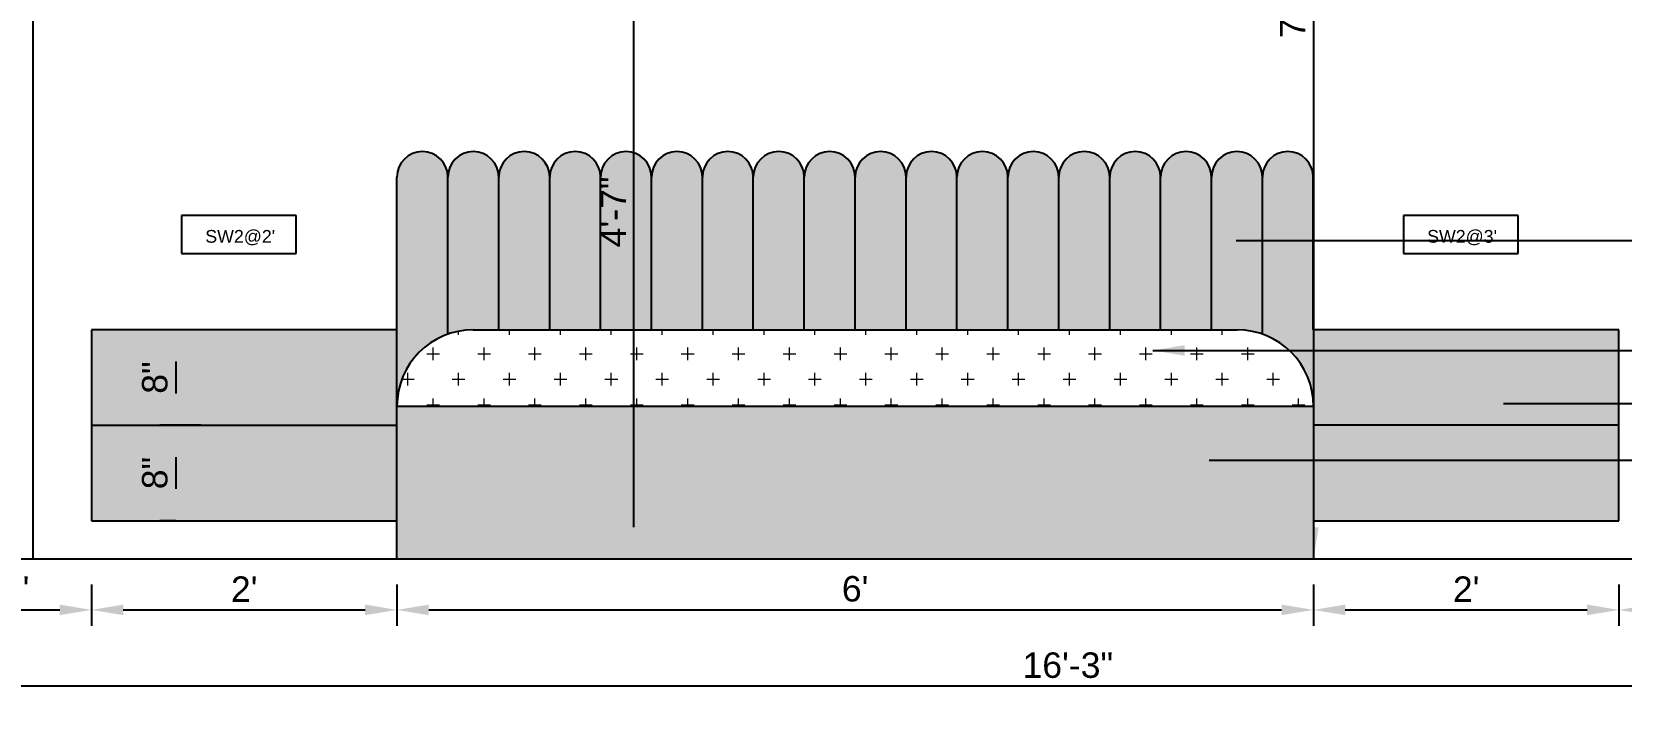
# Model space of a CAD drawing. Header units: inches. Extents: x 213 to 17763, y -4830 to 1802.
# Drawn here: x 6149.6 to 6274.5, y 915.1 to 967.8 of the extents above; entities that cross this region are included whole.
import ezdxf

# ---------------------------------------------------------------- set-up
doc = ezdxf.new("R2010")
doc.units = ezdxf.units.IN
doc.header["$MEASUREMENT"] = 0
doc.linetypes.add('ACAD_ISO02W100', pattern=[15, 12, -3])
doc.linetypes.add('AUDIT_D_060311083008-3', pattern=[0])
doc.layers.add('.', color=30, linetype='Continuous')
doc.layers.add('PDF3_Text', color=1, linetype='Continuous')
doc.styles.add('PDF Arial', font='arial.ttf')
doc.styles.get("Standard").update_dxf_attribs({"font": 'arial.ttf'})
doc.dimstyles.new('ISO-25', dxfattribs={"dimtxt": 4.5, "dimasz": 2.5, "dimexe": 1.25, "dimexo": 0.625, "dimtad": 1, "dimdec": 0, "dimlunit": 4, "dimtxsty": 'Standard', "dimcen": 2.5, "dimadec": 0, "dimazin": 0, "dimtfac": 1, "dimtdec": 0, "dimtmove": 0, "dimatfit": 3, "dimfxl": 1, "dimarcsym": 0})

# ---------------------------------------------------------------- blocks, each defined once
blk = doc.blocks.new('*D416')
at = {"color": 0, "linetype": 'ACAD_ISO02W100', "lineweight": -2, "transparency": 16777216}
for p, q in [((6133.47, 918.37), (6133.47, 915.12)), ((6328.47, 918.37), (6328.47, 915.12))]:
    blk.add_line(p, q, dxfattribs=at)
at = {"color": 0, "linetype": 'AUDIT_D_060311083008-3', "lineweight": -2, "transparency": 16777216}
blk.add_line((6325.97, 916.37), (6135.97, 916.37), dxfattribs=at)
at = {"color": 0, "transparency": 16777216}
for points in [[(6135.97, 916.79), (6135.97, 915.96), (6133.47, 916.37)], [(6325.97, 916.79), (6325.97, 915.96), (6328.47, 916.37)]]:
    blk.add_solid(points, dxfattribs=at)
at = {"layer": 'Defpoints', "color": 0, "transparency": 16777216}
for p in [(6133.47, 926.37), (6328.47, 926.37), (6133.47, 916.37)]:
    blk.add_point(p, dxfattribs=at)
at = {"color": 0, "lineweight": 5, "transparency": 16777216, "insert": (6230.97, 918.02), "char_height": 2, "attachment_point": 5}
blk.add_mtext('16\'-3"', dxfattribs=at)
blk = doc.blocks.new('*D457')
at = {"color": 0, "linetype": 'ACAD_ISO02W100', "lineweight": -2, "transparency": 16777216}
for p, q in [((6142.42, 924.37), (6142.42, 921.12)), ((6154.26, 924.37), (6154.26, 921.12))]:
    blk.add_line(p, q, dxfattribs=at)
at = {"color": 0, "linetype": 'AUDIT_D_060311083008-3', "lineweight": -2, "transparency": 16777216}
blk.add_line((6144.92, 922.37), (6151.76, 922.37), dxfattribs=at)
at = {"color": 0, "transparency": 16777216}
for points in [[(6144.92, 922.79), (6144.92, 921.96), (6142.42, 922.37)], [(6151.76, 922.79), (6151.76, 921.96), (6154.26, 922.37)]]:
    blk.add_solid(points, dxfattribs=at)
at = {"layer": 'Defpoints', "color": 0, "transparency": 16777216}
for p in [(6154.26, 929.37), (6142.42, 926.37), (6154.26, 922.37)]:
    blk.add_point(p, dxfattribs=at)
at = {"color": 0, "transparency": 16777216, "insert": (6148.34, 924), "char_height": 2, "attachment_point": 5}
blk.add_mtext("1'", dxfattribs=at)
blk = doc.blocks.new('*D458')
at = {"color": 0, "linetype": 'ACAD_ISO02W100', "lineweight": -2, "transparency": 16777216}
for p, q in [((6154.26, 924.37), (6154.26, 921.12)), ((6178.26, 924.37), (6178.26, 921.12))]:
    blk.add_line(p, q, dxfattribs=at)
at = {"color": 0, "linetype": 'AUDIT_D_060311083008-3', "lineweight": -2, "transparency": 16777216}
blk.add_line((6156.76, 922.37), (6175.76, 922.37), dxfattribs=at)
at = {"color": 0, "transparency": 16777216}
for points in [[(6156.76, 922.79), (6156.76, 921.96), (6154.26, 922.37)], [(6175.76, 922.79), (6175.76, 921.96), (6178.26, 922.37)]]:
    blk.add_solid(points, dxfattribs=at)
at = {"layer": 'Defpoints', "color": 0, "transparency": 16777216}
for p in [(6154.26, 929.37), (6178.26, 929.37), (6178.26, 922.37)]:
    blk.add_point(p, dxfattribs=at)
at = {"color": 0, "transparency": 16777216, "insert": (6166.26, 924), "char_height": 2, "attachment_point": 5}
blk.add_mtext("2'", dxfattribs=at)
blk = doc.blocks.new('*D459')
at = {"color": 0, "linetype": 'ACAD_ISO02W100', "lineweight": -2, "transparency": 16777216}
for p, q in [((6178.26, 924.37), (6178.26, 921.12)), ((6250.27, 924.37), (6250.27, 921.12))]:
    blk.add_line(p, q, dxfattribs=at)
at = {"color": 0, "linetype": 'AUDIT_D_060311083008-3', "lineweight": -2, "transparency": 16777216}
blk.add_line((6180.76, 922.37), (6247.77, 922.37), dxfattribs=at)
at = {"color": 0, "transparency": 16777216}
for points in [[(6180.76, 922.79), (6180.76, 921.96), (6178.26, 922.37)], [(6247.77, 922.79), (6247.77, 921.96), (6250.27, 922.37)]]:
    blk.add_solid(points, dxfattribs=at)
at = {"layer": 'Defpoints', "color": 0, "transparency": 16777216}
for p in [(6178.26, 929.37), (6250.27, 929.37), (6250.27, 922.37)]:
    blk.add_point(p, dxfattribs=at)
at = {"color": 0, "transparency": 16777216, "insert": (6214.26, 924.02), "char_height": 2, "attachment_point": 5}
blk.add_mtext("6'", dxfattribs=at)
blk = doc.blocks.new('*D460')
at = {"color": 0, "linetype": 'ACAD_ISO02W100', "lineweight": -2, "transparency": 16777216}
for p, q in [((6250.27, 924.37), (6250.27, 921.12)), ((6274.27, 924.37), (6274.27, 921.12))]:
    blk.add_line(p, q, dxfattribs=at)
at = {"color": 0, "linetype": 'AUDIT_D_060311083008-3', "lineweight": -2, "transparency": 16777216}
blk.add_line((6252.77, 922.37), (6271.77, 922.37), dxfattribs=at)
at = {"color": 0, "transparency": 16777216}
for points in [[(6252.77, 922.79), (6252.77, 921.96), (6250.27, 922.37)], [(6271.77, 922.79), (6271.77, 921.96), (6274.27, 922.37)]]:
    blk.add_solid(points, dxfattribs=at)
at = {"layer": 'Defpoints', "color": 0, "transparency": 16777216}
for p in [(6250.27, 929.37), (6274.27, 929.37), (6274.27, 922.37)]:
    blk.add_point(p, dxfattribs=at)
at = {"color": 0, "transparency": 16777216, "insert": (6262.27, 924), "char_height": 2, "attachment_point": 5}
blk.add_mtext("2'", dxfattribs=at)
blk = doc.blocks.new('*D461')
at = {"color": 0, "linetype": 'ACAD_ISO02W100', "lineweight": -2, "transparency": 16777216}
for p, q in [((6274.27, 924.37), (6274.27, 921.12)), ((6319.47, 924.37), (6319.47, 921.12))]:
    blk.add_line(p, q, dxfattribs=at)
at = {"color": 0, "linetype": 'AUDIT_D_060311083008-3', "lineweight": -2, "transparency": 16777216}
blk.add_line((6276.77, 922.37), (6316.97, 922.37), dxfattribs=at)
at = {"color": 0, "transparency": 16777216}
for points in [[(6276.77, 922.79), (6276.77, 921.96), (6274.27, 922.37)], [(6316.97, 922.79), (6316.97, 921.96), (6319.47, 922.37)]]:
    blk.add_solid(points, dxfattribs=at)
at = {"layer": 'Defpoints', "color": 0, "transparency": 16777216}
for p in [(6274.27, 929.37), (6319.47, 926.37), (6319.47, 922.37)]:
    blk.add_point(p, dxfattribs=at)
at = {"color": 0, "transparency": 16777216, "insert": (6296.87, 924.02), "char_height": 2, "attachment_point": 5}
blk.add_mtext('3\'-9"', dxfattribs=at)
blk = doc.blocks.new('*D463')
at = {"color": 0, "linetype": 'ACAD_ISO02W100', "lineweight": -2, "transparency": 16777216}
for p, q in [((6131.47, 1036.37), (6128.22, 1036.37)), ((6131.47, 958.37), (6128.22, 958.37))]:
    blk.add_line(p, q, dxfattribs=at)
at = {"color": 0, "linetype": 'AUDIT_D_060311083008-3', "lineweight": -2, "transparency": 16777216}
blk.add_line((6129.47, 1033.87), (6129.47, 960.87), dxfattribs=at)
at = {"color": 0, "transparency": 16777216}
for points in [[(6129.06, 1033.87), (6129.89, 1033.87), (6129.47, 1036.37)], [(6129.06, 960.87), (6129.89, 960.87), (6129.47, 958.37)]]:
    blk.add_solid(points, dxfattribs=at)
at = {"layer": 'Defpoints', "color": 0, "transparency": 16777216}
for p in [(6138.47, 1036.37), (6129.47, 958.37), (6180.26, 958.37)]:
    blk.add_point(p, dxfattribs=at)
at = {"color": 0, "transparency": 16777216, "insert": (6127.83, 997.37), "char_height": 2, "attachment_point": 5, "rotation": 90}
blk.add_mtext('6\'-6"', dxfattribs=at)
blk = doc.blocks.new('*D464')
at = {"color": 0, "linetype": 'ACAD_ISO02W100', "lineweight": -2, "transparency": 16777216}
for p, q in [((6131.47, 958.37), (6128.22, 958.37)), ((6131.47, 944.37), (6128.22, 944.37))]:
    blk.add_line(p, q, dxfattribs=at)
at = {"color": 0, "linetype": 'AUDIT_D_060311083008-3', "lineweight": -2, "transparency": 16777216}
blk.add_line((6129.47, 955.87), (6129.47, 946.87), dxfattribs=at)
at = {"color": 0, "transparency": 16777216}
for points in [[(6129.06, 955.87), (6129.89, 955.87), (6129.47, 958.37)], [(6129.06, 946.87), (6129.89, 946.87), (6129.47, 944.37)]]:
    blk.add_solid(points, dxfattribs=at)
at = {"layer": 'Defpoints', "color": 0, "transparency": 16777216}
for p in [(6180.26, 958.37), (6129.47, 944.37), (6154.26, 944.37)]:
    blk.add_point(p, dxfattribs=at)
at = {"color": 0, "transparency": 16777216, "insert": (6127.84, 951.37), "char_height": 2, "attachment_point": 5, "rotation": 90}
blk.add_mtext('1\'-2"', dxfattribs=at)
blk = doc.blocks.new('*D465')
at = {"color": 0, "linetype": 'ACAD_ISO02W100', "lineweight": -2, "transparency": 16777216}
for p, q in [((6131.47, 944.37), (6128.22, 944.37)), ((6131.47, 936.87), (6128.22, 936.87))]:
    blk.add_line(p, q, dxfattribs=at)
at = {"color": 0, "linetype": 'AUDIT_D_060311083008-3', "lineweight": -2, "transparency": 16777216}
blk.add_line((6129.47, 941.87), (6129.47, 939.37), dxfattribs=at)
at = {"color": 0, "transparency": 16777216}
for points in [[(6129.06, 941.87), (6129.89, 941.87), (6129.47, 944.37)], [(6129.06, 939.37), (6129.89, 939.37), (6129.47, 936.87)]]:
    blk.add_solid(points, dxfattribs=at)
at = {"layer": 'Defpoints', "color": 0, "transparency": 16777216}
for p in [(6154.26, 944.37), (6129.47, 936.87), (6154.26, 936.87)]:
    blk.add_point(p, dxfattribs=at)
at = {"color": 0, "transparency": 16777216, "insert": (6127.83, 940.62), "char_height": 2, "attachment_point": 5, "rotation": 90}
blk.add_mtext('8"', dxfattribs=at)
blk = doc.blocks.new('*D466')
at = {"color": 0, "linetype": 'ACAD_ISO02W100', "lineweight": -2, "transparency": 16777216}
for p, q in [((6131.47, 936.87), (6128.22, 936.87)), ((6131.47, 929.37), (6128.22, 929.37))]:
    blk.add_line(p, q, dxfattribs=at)
at = {"color": 0, "linetype": 'AUDIT_D_060311083008-3', "lineweight": -2, "transparency": 16777216}
blk.add_line((6129.47, 934.37), (6129.47, 931.87), dxfattribs=at)
at = {"color": 0, "transparency": 16777216}
for points in [[(6129.06, 934.37), (6129.89, 934.37), (6129.47, 936.87)], [(6129.06, 931.87), (6129.89, 931.87), (6129.47, 929.37)]]:
    blk.add_solid(points, dxfattribs=at)
at = {"layer": 'Defpoints', "color": 0, "transparency": 16777216}
for p in [(6154.26, 936.87), (6129.47, 929.37), (6154.26, 929.37)]:
    blk.add_point(p, dxfattribs=at)
at = {"color": 0, "transparency": 16777216, "insert": (6127.83, 933.12), "char_height": 2, "attachment_point": 5, "rotation": 90}
blk.add_mtext('8"', dxfattribs=at)
blk = doc.blocks.new('*D467')
at = {"color": 0, "linetype": 'AUDIT_D_060311083008-3', "lineweight": -2, "transparency": 16777216}
for p, q in [((6129.47, 931.87), (6129.47, 934.37)), ((6129.47, 929.37), (6129.47, 926.37)), ((6129.47, 923.87), (6129.47, 921.37))]:
    blk.add_line(p, q, dxfattribs=at)
at = {"color": 0, "linetype": 'ACAD_ISO02W100', "lineweight": -2, "transparency": 16777216}
for p, q in [((6131.47, 929.37), (6128.22, 929.37)), ((6131.47, 926.37), (6128.22, 926.37))]:
    blk.add_line(p, q, dxfattribs=at)
at = {"color": 0, "transparency": 16777216}
for points in [[(6129.06, 931.87), (6129.89, 931.87), (6129.47, 929.37)], [(6129.06, 923.87), (6129.89, 923.87), (6129.47, 926.37)]]:
    blk.add_solid(points, dxfattribs=at)
at = {"layer": 'Defpoints', "color": 0, "transparency": 16777216}
for p in [(6154.26, 929.37), (6129.47, 926.37), (6133.47, 926.37)]:
    blk.add_point(p, dxfattribs=at)
at = {"color": 0, "transparency": 16777216, "insert": (6127.83, 927.87), "char_height": 2, "attachment_point": 5, "rotation": 90}
blk.add_mtext('3"', dxfattribs=at)
blk = doc.blocks.new('*D473')
at = {"color": 0, "linetype": 'ACAD_ISO02W100', "lineweight": -2, "transparency": 16777216}
for p, q in [((6162.89, 944.37), (6159.64, 944.37)), ((6162.89, 936.87), (6159.64, 936.87))]:
    blk.add_line(p, q, dxfattribs=at)
at = {"color": 0, "linetype": 'AUDIT_D_060311083008-3', "lineweight": -2, "transparency": 16777216}
blk.add_line((6160.89, 941.87), (6160.89, 939.37), dxfattribs=at)
at = {"color": 0, "transparency": 16777216}
for points in [[(6160.47, 941.87), (6161.31, 941.87), (6160.89, 944.37)], [(6160.47, 939.37), (6161.31, 939.37), (6160.89, 936.87)]]:
    blk.add_solid(points, dxfattribs=at)
at = {"layer": 'Defpoints', "color": 0, "transparency": 16777216}
for p in [(6185.68, 944.37), (6160.89, 936.87), (6185.68, 936.87)]:
    blk.add_point(p, dxfattribs=at)
at = {"color": 0, "transparency": 16777216, "insert": (6159.24, 940.62), "char_height": 2, "attachment_point": 5, "rotation": 90}
blk.add_mtext('8"', dxfattribs=at)
blk = doc.blocks.new('*D474')
at = {"color": 0, "linetype": 'ACAD_ISO02W100', "lineweight": -2, "transparency": 16777216}
for p, q in [((6162.89, 936.87), (6159.64, 936.87)), ((6160.89, 929.37), (6159.64, 929.37))]:
    blk.add_line(p, q, dxfattribs=at)
at = {"color": 0, "linetype": 'AUDIT_D_060311083008-3', "lineweight": -2, "transparency": 16777216}
blk.add_line((6160.89, 934.37), (6160.89, 931.87), dxfattribs=at)
at = {"color": 0, "transparency": 16777216}
for points in [[(6160.47, 934.37), (6161.31, 934.37), (6160.89, 936.87)], [(6160.47, 931.87), (6161.31, 931.87), (6160.89, 929.37)]]:
    blk.add_solid(points, dxfattribs=at)
at = {"layer": 'Defpoints', "color": 0, "transparency": 16777216}
for p in [(6185.68, 936.87), (6160.89, 929.37), (6161.08, 929.37)]:
    blk.add_point(p, dxfattribs=at)
at = {"color": 0, "transparency": 16777216, "insert": (6159.24, 933.12), "char_height": 2, "attachment_point": 5, "rotation": 90}
blk.add_mtext('8"', dxfattribs=at)
blk = doc.blocks.new('*D478')
at = {"color": 0, "linetype": 'ACAD_ISO02W100', "lineweight": -2, "transparency": 16777216}
for p, q in [((6195.41, 980.88), (6198.12, 980.88)), ((6194.87, 926.37), (6198.12, 926.37))]:
    blk.add_line(p, q, dxfattribs=at)
at = {"color": 0, "linetype": 'AUDIT_D_060311083008-3', "lineweight": -2, "transparency": 16777216}
blk.add_line((6196.87, 928.87), (6196.87, 978.38), dxfattribs=at)
at = {"color": 0, "transparency": 16777216}
for points in [[(6196.46, 978.38), (6197.29, 978.38), (6196.87, 980.88)], [(6196.46, 928.87), (6197.29, 928.87), (6196.87, 926.37)]]:
    blk.add_solid(points, dxfattribs=at)
at = {"layer": 'Defpoints', "color": 0, "transparency": 16777216}
for p in [(6194.78, 980.88), (6196.87, 980.88), (6178.26, 926.37)]:
    blk.add_point(p, dxfattribs=at)
at = {"color": 0, "transparency": 16777216, "insert": (6195.25, 953.63), "char_height": 2, "attachment_point": 5, "rotation": 90}
blk.add_mtext('4\'-7"', dxfattribs=at)
blk = doc.blocks.new('*D479')
at = {"color": 0, "linetype": 'ACAD_ISO02W100', "lineweight": -2, "transparency": 16777216}
for p, q in [((6250.27, 1010.27), (6249.02, 1010.27)), ((6248.27, 926.37), (6251.52, 926.37))]:
    blk.add_line(p, q, dxfattribs=at)
at = {"color": 0, "linetype": 'AUDIT_D_060311083008-3', "lineweight": -2, "transparency": 16777216}
blk.add_line((6250.27, 1007.77), (6250.27, 928.87), dxfattribs=at)
at = {"color": 0, "transparency": 16777216}
for points in [[(6249.85, 1007.77), (6250.68, 1007.77), (6250.27, 1010.27)], [(6249.85, 928.87), (6250.68, 928.87), (6250.27, 926.37)]]:
    blk.add_solid(points, dxfattribs=at)
at = {"layer": 'Defpoints', "color": 0, "transparency": 16777216}
for p in [(6250.31, 1010.27), (6241.47, 926.37), (6250.27, 926.37)]:
    blk.add_point(p, dxfattribs=at)
at = {"color": 0, "transparency": 16777216, "insert": (6248.64, 968.32), "char_height": 2, "attachment_point": 5, "rotation": 90}
blk.add_mtext("7'", dxfattribs=at)
blk = doc.blocks.new('iuygtfrdsza')
for p, q in [((2999.96, 526.41), (2999.96, 523.41)), ((3008.96, 526.41), (2999.96, 526.41)), ((3008.96, 523.41), (3008.96, 526.41)), ((2999.96, 523.41), (3008.96, 523.41))]:
    blk.add_line(p, q)

msp = doc.modelspace()

# ---------------------------------------------------------------- hatches: boundary and pattern name
at = {"layer": '.', "true_color": 0xcdced0}
h = msp.add_hatch(color=254, dxfattribs=at)
h.dxf.hatch_style = 1
h.paths.add_polyline_path([(6182.26, 956.37, 1), (6178.26, 956.37), (6178.26, 938.37, -0.317837), (6182.26, 944.03)])
h.paths.add_polyline_path([(6186.26, 956.37, 1), (6182.26, 956.37), (6182.26, 944.03, -0.085164), (6184.26, 944.37), (6186.26, 944.37)])
h.paths.add_polyline_path([(6190.26, 956.37, 1), (6186.26, 956.37), (6186.26, 944.37), (6190.26, 944.37)])
h.paths.add_polyline_path([(6194.26, 956.37, 1), (6190.26, 956.37), (6190.26, 944.37), (6194.26, 944.37)])
h.paths.add_polyline_path([(6198.26, 956.37, 1), (6194.26, 956.37), (6194.26, 944.37), (6198.26, 944.37)])
h.paths.add_polyline_path([(6202.26, 956.37, 1), (6198.26, 956.37), (6198.26, 944.37), (6202.26, 944.37)])
h.paths.add_polyline_path([(6206.26, 956.37, 1), (6202.26, 956.37), (6202.26, 944.37), (6206.26, 944.37)])
h.paths.add_polyline_path([(6214.26, 956.37, 1), (6210.26, 956.37), (6210.26, 944.37), (6214.26, 944.37)])
h.paths.add_polyline_path([(6210.26, 956.37, 1), (6206.26, 956.37), (6206.26, 944.37), (6210.26, 944.37)])
h.paths.add_polyline_path([(6218.26, 956.37, 1), (6214.26, 956.37), (6214.26, 944.37), (6218.26, 944.37)])
h.paths.add_polyline_path([(6222.26, 956.37, 1), (6218.26, 956.37), (6218.26, 944.37), (6222.26, 944.37)])
h.paths.add_polyline_path([(6226.26, 956.37, 1), (6222.26, 956.37), (6222.26, 944.37), (6226.26, 944.37)])
h.paths.add_polyline_path([(6230.26, 956.37, 1), (6226.26, 956.37), (6226.26, 944.37), (6230.26, 944.37)])
h.paths.add_polyline_path([(6234.26, 956.37, 1), (6230.26, 956.37), (6230.26, 944.37), (6234.26, 944.37)])
h.paths.add_polyline_path([(6238.26, 956.37, 1), (6234.26, 956.37), (6234.26, 944.37), (6238.26, 944.37)])
h.paths.add_polyline_path([(6242.26, 956.37, 1), (6238.26, 956.37), (6238.26, 944.37), (6242.26, 944.37)])
h.paths.add_polyline_path([(6246.26, 956.37, 1), (6242.26, 956.37), (6242.26, 944.37), (6244.27, 944.37, -0.084839), (6246.26, 944.03)])
h.paths.add_polyline_path([(6250.26, 956.37, 1), (6246.26, 956.37), (6246.26, 944.03, -0.318193), (6250.27, 938.37)])
at = {"layer": '.', "true_color": 0xe7e9e7}
h = msp.add_hatch(color=254, dxfattribs=at)
h.dxf.hatch_style = 1
h.paths.add_polyline_path([(6274.27, 944.37), (6250.27, 944.37), (6250.27, 936.87), (6274.27, 936.87)])
h.paths.add_polyline_path([(6274.27, 936.87), (6250.27, 936.87), (6250.27, 929.37), (6274.27, 929.37)])
h.paths.add_polyline_path([(6178.26, 944.37), (6154.26, 944.37), (6154.26, 936.87), (6178.26, 936.87)])
h.paths.add_polyline_path([(6178.26, 936.87), (6154.26, 936.87), (6154.26, 929.37), (6178.26, 929.37)])
at = {"layer": '.', "true_color": 0xcdced0}
h = msp.add_hatch(color=254, dxfattribs=at)
h.dxf.hatch_style = 1
h.paths.add_polyline_path([(6250.27, 938.37), (6178.26, 938.37), (6178.26, 926.37), (6250.27, 926.37)])
at = {"lineweight": 0, "true_color": 0x636466}
h = msp.add_hatch(dxfattribs=at)
h.set_pattern_fill('CROSS', color=251, scale=8)
h.set_pattern_definition([(0, (598.602, 16.4829), (2, 2), [1, -3]), (90, (599.102, 15.9829), (-2, 2), [1, -3])])
h.paths.add_polyline_path([(6244.27, 944.37), (6184.26, 944.37, 0.414214), (6178.26, 938.37), (6250.27, 938.37, 0.414214)])

# ---------------------------------------------------------------- linework, layer by layer
for p, q in [((6149.67, 926.37), (6149.67, 993.76)), ((6178.26, 926.37), (6178.26, 956.37)), ((6182.26, 944.03), (6182.26, 956.37)), ((6186.26, 944.37), (6186.26, 956.37)), ((6190.26, 944.37), (6190.26, 956.37)), ((6194.26, 944.37), (6194.26, 956.37)), ((6198.26, 944.37), (6198.26, 956.37)), ((6202.26, 944.37), (6202.26, 956.37)), ((6206.26, 944.37), (6206.26, 956.37)), ((6210.26, 944.37), (6210.26, 956.37)), ((6214.26, 944.37), (6214.26, 956.37)), ((6218.26, 944.37), (6218.26, 956.37)), ((6222.26, 944.37), (6222.26, 956.37)), ((6226.26, 944.37), (6226.26, 956.37)), ((6230.26, 944.37), (6230.26, 956.37)), ((6234.26, 944.37), (6234.26, 956.37)), ((6238.26, 944.37), (6238.26, 956.37)), ((6242.26, 944.37), (6242.26, 956.37)), ((6246.26, 944.03), (6246.26, 956.37)), ((6250.26, 944.37), (6250.26, 956.37)), ((6250.27, 956.37), (6250.27, 926.37)), ((6178.26, 944.37), (6154.26, 944.37)), ((6154.26, 944.37), (6154.26, 929.37)), ((6184.26, 944.37), (6244.27, 944.37)), ((6274.27, 944.37), (6250.27, 944.37)), ((6274.27, 929.37), (6274.27, 944.37)), ((6178.26, 938.37), (6250.27, 938.37)), ((6154.26, 936.87), (6178.26, 936.87)), ((6274.27, 936.87), (6250.27, 936.87)), ((6154.26, 929.37), (6178.26, 929.37)), ((6250.27, 929.37), (6274.27, 929.37)), ((6133.47, 926.37), (6328.47, 926.37))]:
    msp.add_line(p, q)
for centre, radius, start, end in [((6180.26, 956.37), 2, 0, 180), ((6184.26, 956.37), 2, 0, 180), ((6188.26, 956.37), 2, 0, 180), ((6192.26, 956.37), 2, 0, 180), ((6196.26, 956.37), 2, 0, 180), ((6200.26, 956.37), 2, 0, 180), ((6204.26, 956.37), 2, 0, 180), ((6208.26, 956.37), 2, 0, 180), ((6212.26, 956.37), 2, 0, 180), ((6216.26, 956.37), 2, 0, 180), ((6220.26, 956.37), 2, 0, 180), ((6224.26, 956.37), 2, 0, 180), ((6228.26, 956.37), 2, 0, 180), ((6232.26, 956.37), 2, 0, 180), ((6236.26, 956.37), 2, 0, 180), ((6240.26, 956.37), 2, 0, 180), ((6244.26, 956.37), 2, 0, 180), ((6248.26, 956.37), 2, 0, 180), ((6184.26, 938.37), 6, 90, 180), ((6244.27, 938.37), 6, 0, 90)]:
    msp.add_arc(centre, radius, start, end)

# ---------------------------------------------------------------- block references
for p in [(3161.38, 426.95), (3257.39, 426.95)]:
    msp.add_blockref('iuygtfrdsza', p)

# ---------------------------------------------------------------- texts
at = {"layer": 'PDF3_Text', "lineweight": 5, "char_height": 1, "width": 4.1567, "attachment_point": 9, "style": 'PDF Arial'}
for s, insert in [("SW2@2' ", (6168.69, 951.01)), ("SW2@3' ", (6264.69, 951.01))]:
    msp.add_mtext(s, dxfattribs=dict(at, insert=insert))

# ---------------------------------------------------------------- dimensions: what is measured, and where the dimension line sits
for base, p1, p2, picture, middle in [((6129.47, 958.37), (6138.47, 1036.37), (6180.26, 958.37), '*D463', (6127.83, 997.37)), ((6250.27, 926.37), (6250.31, 1010.27), (6241.47, 926.37), '*D479', (6248.64, 968.32)), ((6196.87, 980.88), (6178.26, 926.37), (6194.78, 980.88), '*D478', (6195.25, 953.63)), ((6129.47, 944.37), (6180.26, 958.37), (6154.26, 944.37), '*D464', (6127.84, 951.37)), ((6129.4728711, 936.87312857), (6154.25914481, 944.37312857), (6154.25914481, 936.87312857), '*D465', (6127.82672513, 940.62312857)), ((6160.89068013, 936.87312857), (6185.67695384, 944.37312857), (6185.67695384, 936.87312857), '*D473', (6159.24453416, 940.62312857)), ((6129.4728711, 929.37312857), (6154.25914481, 936.87312857), (6154.25914481, 929.37312857), '*D466', (6127.82672513, 933.12312857)), ((6160.89068013, 929.37312857), (6185.67695384, 936.87312857), (6161.08114552, 929.37312857), '*D474', (6159.24453416, 933.12312857))]:
    dim = msp.add_linear_dim(base=base, p1=p1, p2=p2, angle=90, dimstyle='ISO-25', override={"dimtxt": 2, "dimtmove": 1, "dimfxl": 2, "dimfxlon": 1, "dimarcsym": 2})
    dim.commit()
    dim.dimension.update_dxf_attribs({"geometry": picture, "text_midpoint": middle})
dim = msp.add_linear_dim(base=(6129.47, 926.37), p1=(6154.26, 929.37), p2=(6133.47, 926.37), angle=90, dimstyle='ISO-25', override={"dimtxt": 2, "dimtmove": 1, "dimfxl": 2, "dimfxlon": 1, "dimarcsym": 2})
dim.commit()
dim.dimension.update_dxf_attribs({"geometry": '*D467', "text_midpoint": (6129.47, 927.87), "dimtype": 160})
for base, p1, p2, picture, middle in [((6154.26, 922.37), (6142.42, 926.37), (6154.26, 929.37), '*D457', (6148.34, 924)), ((6178.26, 922.37), (6154.26, 929.37), (6178.26, 929.37), '*D458', (6166.26, 924)), ((6250.27, 922.37), (6178.26, 929.37), (6250.27, 929.37), '*D459', (6214.26, 924.02)), ((6274.27, 922.37), (6250.27, 929.37), (6274.27, 929.37), '*D460', (6262.27, 924)), ((6319.47, 922.37), (6274.27, 929.37), (6319.47, 926.37), '*D461', (6296.87, 924.02))]:
    dim = msp.add_linear_dim(base=base, p1=p1, p2=p2, dimstyle='ISO-25', override={"dimtxt": 2, "dimtmove": 1, "dimfxl": 2, "dimfxlon": 1, "dimarcsym": 2})
    dim.commit()
    dim.dimension.update_dxf_attribs({"geometry": picture, "text_midpoint": middle})
at = {"lineweight": 5}
dim = msp.add_linear_dim(base=(6133.47, 916.37), p1=(6328.47, 926.37), p2=(6133.47, 926.37), dimstyle='ISO-25', override={"dimtxt": 2, "dimtmove": 1, "dimfxl": 2, "dimfxlon": 1, "dimarcsym": 2}, dxfattribs=at)
dim.commit()
dim.dimension.update_dxf_attribs({"geometry": '*D416', "text_midpoint": (6230.97, 918.02)})

# ---------------------------------------------------------------- leaders
for points in [[(6244.2, 951.38), (6341.02, 951.38)], [(6237.64, 942.75), (6341.58, 942.75)], [(6265.21, 938.57), (6341.58, 938.57)], [(6242.07, 934.12), (6341.58, 934.12)]]:
    msp.add_leader(points, dimstyle='ISO-25', override={"dimgap": 0.625, "dimtad": 0}, dxfattribs=at)

doc.saveas('drawing.dxf')
